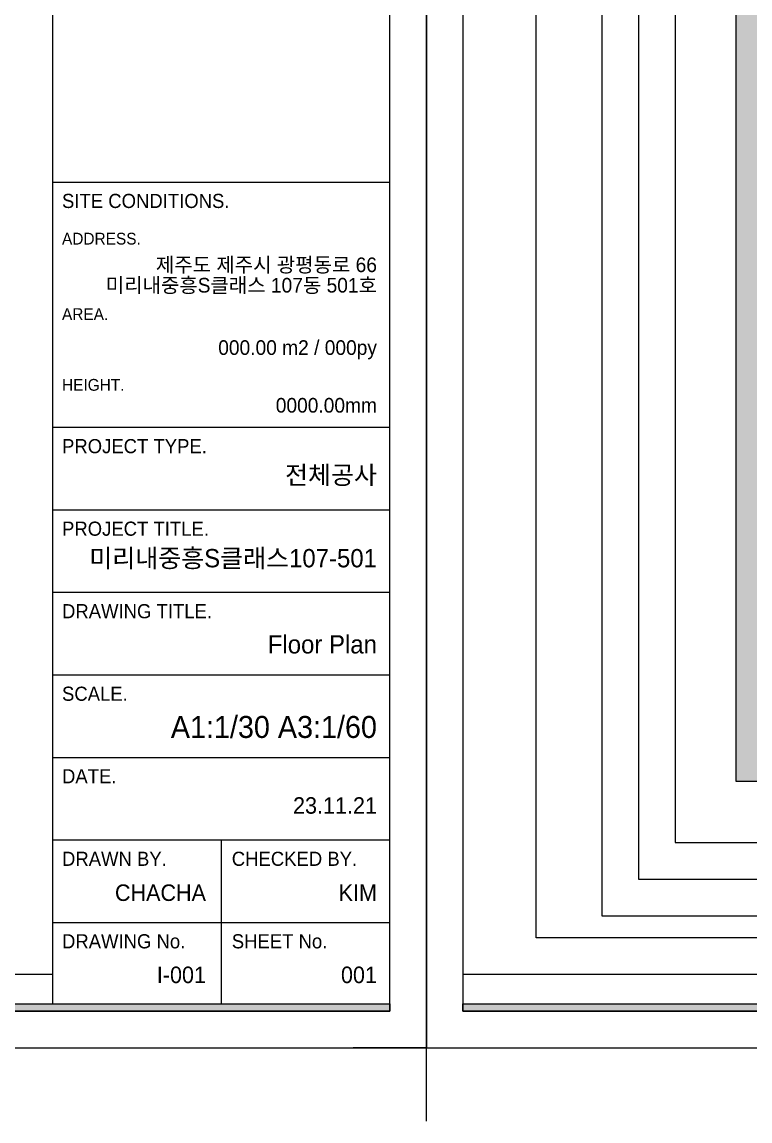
# Model space of a CAD drawing. Header units: millimetres. Extents: x -551172 to 227904, y -3435 to 261611.
# Drawn here: x 163791 to 169756, y 77080 to 86080 of the extents above; entities that cross this region are included whole.
import ezdxf
from ezdxf.enums import TextEntityAlignment as Align

# ---------------------------------------------------------------- set-up
doc = ezdxf.new("R2010")
doc.units = ezdxf.units.MM
doc.header["$LTSCALE"] = 100
doc.layers.get('DEFPOINTS').update_dxf_attribs({"color": 248})
for name, color, linetype in [('F-HAT', 251, 'Continuous'), ('F-WALL1', 2, 'Continuous'), ('FORM(YOURNAME)-1', 1, 'Continuous'), ('FORM(YOURNAME)-11', 1, 'Continuous'), ('FORM(YOURNAME)-11 @ 1', 1, 'Continuous')]:
    doc.layers.add(name, color=color, linetype=linetype)
doc.styles.add('YOURNAME', font='HYWULM.TTF')

# ---------------------------------------------------------------- blocks, each defined once
blk = doc.blocks.new('FORM-ELEVATION')
at = {"layer": 'FORM(YOURNAME)-11'}
h = blk.add_hatch(color=256, dxfattribs=at)
h.dxf.hatch_style = 1
h.paths.add_polyline_path([(-10309, 35708), (71691, 35708), (71691, 35508), (-10309, 35508)])
h.paths.add_polyline_path([(-10309, -21492), (71691, -21492), (71691, -21692), (-10309, -21692)])
at = {"layer": 'DEFPOINTS', "color": 158}
for p, q in [((62481, 35508), (62481, -21492)), ((62481, -20692), (-10309, -20692))]:
    blk.add_line(p, q, dxfattribs=at)
for points in [[(-10309, -21692), (71691, -21692), (71691, 35708), (-10309, 35708)], [(-8309, 33708), (61071, 33708), (61071, -19692), (-8309, -19692)]]:
    blk.add_lwpolyline(points, close=True, dxfattribs=at)
at = {"layer": 'DEFPOINTS', "color": 1}
for points in [[(-11309, -24692), (-11309, -22692), (-13309, -22692)], [(72691, -24692), (72691, -22692), (74691, -22692)]]:
    blk.add_lwpolyline(points, dxfattribs=at)
at = {"layer": 'FORM(YOURNAME)-11', "color": 14}
for p, q in [((62481, 937), (71691, 937)), ((62481, -5756), (71691, -5756)), ((62481, -8009), (71691, -8009)), ((62481, -10261), (71691, -10261)), ((62481, -12514), (71691, -12514)), ((62481, -14766), (71691, -14766)), ((62481, -17019), (71691, -17019)), ((67086, -17019), (67086, -21492)), ((62481, -19271), (71691, -19271))]:
    blk.add_line(p, q, dxfattribs=at)
at = {"layer": 'FORM(YOURNAME)-11', "color": 250}
blk.add_lwpolyline([(-11309, -22692), (72691, -22692), (72691, 36708), (-11309, 36708)], close=True, dxfattribs=at)
at = {"layer": 'FORM(YOURNAME)-11'}
blk.add_lwpolyline([(-10309, -21492), (71691, -21492), (71691, -21692), (-10309, -21692)], close=True, dxfattribs=at)
at = {"layer": 'FORM(YOURNAME)-11', "color": 14, "style": 'YOURNAME'}
for s, height, p in [('SITE CONDITIONS.', 386.14, (62739, 422)), ('PROJECT TYPE.', 386.14, (62739, -6271)), ('PROJECT TITLE.', 386.14, (62739, -8524)), ('DRAWING TITLE.', 386.14, (62739, -10776)), ('SCALE.', 386.1, (62739, -13029)), ('DATE.', 386.1, (62739, -15281)), ('DRAWN BY.', 386.1, (62739, -17534)), ('CHECKED BY.', 386.14, (67376, -17534)), ('DRAWING No.', 386.14, (62739, -19786)), ('SHEET No.', 386.1, (67376, -19786))]:
    blk.add_text(s, height=height, dxfattribs=at).set_placement(p, align=Align.MIDDLE_LEFT)
at = {"layer": 'FORM(YOURNAME)-11', "color": 251, "style": 'YOURNAME'}
for s, p in [('ADDRESS.', (62739, -608)), ('AREA.', (62739, -2667)), ('HEIGHT.', (62739, -4598))]:
    blk.add_text(s, height=321.8, dxfattribs=at).set_placement(p, align=Align.MIDDLE_LEFT)
at = {"layer": 'FORM(YOURNAME)-11', "color": 3, "style": 'YOURNAME'}
for tag, height, p in [('1', 450, (71041, -1219)), ('2', 450, (71041, -1863)), ('3', 450, (71041, -3150)), ('4', 450, (71041, -5081)), ('5', 515, (71041, -7398)), ('6', 515, (71041, -9650)), ('7', 515, (71041, -11903)), ('8', 515, (71041, -14155)), ('9', 515, (71041, -16408)), ('10', 515, (66791, -18596)), ('11', 515, (71041, -18660)), ('12', 515, (66791, -20848)), ('13', 515, (71041, -20848))]:
    blk.add_attdef(tag, text='', height=height, dxfattribs=at).set_placement(p, align=Align.MIDDLE_RIGHT)
blk = doc.blocks.new('*U697')
at = {"layer": 'FORM(YOURNAME)-1'}
ref = blk.add_blockref('FORM-ELEVATION', (145297, 84487.8), dxfattribs=dict(at, xscale=0.3, yscale=0.3, zscale=0.3))
ref.add_attrib('11', 'KIM', dxfattribs={"layer": 'FORM(YOURNAME)-11 @ 1', "color": 3, "height": 135, "style": 'YOURNAME'}).set_placement((166699.2, 78949.9), align=Align.MIDDLE_RIGHT)
ref.add_attrib('12', 'I-001', dxfattribs={"layer": 'FORM(YOURNAME)-11 @ 1', "color": 3, "height": 135, "style": 'YOURNAME'}).set_placement((165298.3, 78277.2), align=Align.MIDDLE_RIGHT)
ref.add_attrib('13', '001', dxfattribs={"layer": 'FORM(YOURNAME)-11 @ 1', "color": 3, "height": 135, "style": 'YOURNAME'}).set_placement((166699.2, 78277.2), align=Align.MIDDLE_RIGHT)
ref.add_attrib('10', 'CHACHA', dxfattribs={"layer": 'FORM(YOURNAME)-11 @ 1', "color": 3, "height": 135, "style": 'YOURNAME'}).set_placement((165298.3, 78949.9), align=Align.MIDDLE_RIGHT)
ref.add_attrib('9', '23.11.21', dxfattribs={"layer": 'FORM(YOURNAME)-11 @ 1', "color": 3, "height": 135, "style": 'YOURNAME'}).set_placement((166699.2, 79664.2), align=Align.MIDDLE_RIGHT)
ref.add_attrib('8', 'A1:1/30 A3:1/60', dxfattribs={"layer": 'FORM(YOURNAME)-11 @ 1', "color": 3, "height": 180, "style": 'YOURNAME'}).set_placement((166699.2, 80307.1), align=Align.MIDDLE_RIGHT)
ref.add_attrib('7', 'Floor Plan', dxfattribs={"layer": 'FORM(YOURNAME)-11 @ 1', "color": 3, "height": 150, "style": 'YOURNAME'}).set_placement((166699.2, 80983.6), align=Align.MIDDLE_RIGHT)
ref.add_attrib('6', '미리내중흥S클래스107-501', dxfattribs={"layer": 'FORM(YOURNAME)-11 @ 1', "color": 3, "height": 150, "style": 'YOURNAME'}).set_placement((166699.2, 81689.1), align=Align.MIDDLE_RIGHT)
ref.add_attrib('5', '전체공사', dxfattribs={"layer": 'FORM(YOURNAME)-11 @ 1', "color": 3, "height": 150, "style": 'YOURNAME'}).set_placement((166699.2, 82369.8), align=Align.MIDDLE_RIGHT)
ref.add_attrib('1', '제주도 제주시 광평동로 66', dxfattribs={"layer": 'FORM(YOURNAME)-11 @ 1', "color": 3, "height": 120, "style": 'YOURNAME'}).set_placement((166699.2, 84091.4), align=Align.MIDDLE_RIGHT)
ref.add_attrib('2', '미리내중흥S클래스 107동 501호', dxfattribs={"layer": 'FORM(YOURNAME)-11 @ 1', "color": 3, "height": 120, "style": 'YOURNAME'}).set_placement((166699.2, 83924.2), align=Align.MIDDLE_RIGHT)
ref.add_attrib('3', '000.00 m2 / 000py', dxfattribs={"layer": 'FORM(YOURNAME)-11 @ 1', "color": 3, "height": 120, "style": 'YOURNAME'}).set_placement((166699.2, 83413.5), align=Align.MIDDLE_RIGHT)
ref.add_attrib('4', '0000.00mm', dxfattribs={"layer": 'FORM(YOURNAME)-11 @ 1', "color": 3, "height": 120, "style": 'YOURNAME'}).set_placement((166699.2, 82941.1), align=Align.MIDDLE_RIGHT)
blk = doc.blocks.new('*U717')
at = {"layer": 'FORM(YOURNAME)-1', "xscale": 0.3, "yscale": 0.3, "zscale": 0.3}
blk.add_blockref('FORM-ELEVATION', (170497, 84487.8), dxfattribs=at)

msp = doc.modelspace()

# ---------------------------------------------------------------- hatches: boundary and pattern name
at = {"layer": 'F-HAT'}
h = msp.add_hatch(color=256, dxfattribs=at)
h.dxf.hatch_style = 1
h.paths.add_polyline_path([(171200.6, 91301.8), (171242.1, 91616.8), (169842.1, 91616.8), (169842.1, 93089.8), (170417.1, 93089.8), (170417.1, 93320.8), (169642.1, 93320.8), (169642.1, 79859.8), (170676.6, 79859.8), (170676.6, 80052.8), (169906.6, 80052.8), (169906.6, 81641.8), (170689.6, 81641.8), (170689.6, 81891.8), (169929.6, 81891.8), (169929.6, 86096.8), (171020.6, 86096.8), (171020.6, 86256.8), (169929.6, 86256.8), (169929.6, 88346.8), (171270.6, 88346.8), (171270.6, 88496.8), (169890.6, 88496.8), (169890.6, 91301.8)])
h.paths.add_polyline_path([(172733.6, 91301.8), (172733.6, 88496.8), (172058.6, 88496.8), (172058.6, 88346.8), (172733.6, 88346.8), (172733.6, 86256.8), (171870.6, 86256.8), (171870.6, 86096.8), (173420.6, 86096.8), (173420.6, 86256.8), (172905.6, 86256.8), (172905.6, 87608.8), (173605.6, 87608.8), (173605.6, 87763.8), (172895.6, 87763.8), (172895.6, 91300.8), (173685.6, 91300.8), (173685.6, 91915.8), (172900.6, 91915.8), (172900.6, 93120.8), (173660.6, 93120.8), (173660.6, 93320.8), (172034.6, 93320.8), (172034.6, 93089.8), (172744.6, 93089.8), (172744.6, 92186.8), (172002.1, 92186.8), (172002.1, 91616.8), (172043.6, 91301.8)])
h.paths.add_polyline_path([(172152.1, 91616.8), (172152.1, 92036.8), (172744.6, 92036.8), (172744.6, 91616.8)], flags=16)
h.paths.add_polyline_path([(172900.6, 91450.8), (172900.6, 91765.8), (173535.6, 91765.8), (173535.6, 91450.8)], flags=16)
h.paths.add_polyline_path([(174648.6, 86256.8), (174375.6, 86256.8), (174375.6, 86096.8), (174420.6, 86096.8), (174420.6, 81891.8), (173988.6, 81891.8), (173988.6, 81641.8), (174648.6, 81641.8), (174648.6, 81836.8)])
h.paths.add_polyline_path([(174601.6, 80059.8), (174601.6, 80694.8), (174406.6, 80694.8), (174406.6, 80402.8), (174406.6, 80059.8), (174396.6, 80059.8), (174396.6, 79859.8), (175111.6, 79859.8), (175111.6, 80059.8)])
h.paths.add_polyline_path([(180195.6, 80469.8), (180700.6, 80469.8), (180700.6, 80724.8), (180195.6, 80724.8), (180195.6, 85991.8), (182135.6, 85991.8), (182135.6, 85371.8), (182285.6, 85371.8), (182285.6, 85689.8), (182600.6, 85689.8), (182600.6, 85847.8), (182320.6, 85847.8), (182320.6, 86194.8), (180004.6, 86194.8), (180004.6, 80059.8), (179494.6, 80059.8), (179494.6, 79859.8), (180195.6, 79859.8), (180195.6, 80044.8)])
h.paths.add_polyline_path([(180195.6, 80044.8), (180195.6, 79859.8), (181840.6, 79859.8, 0.191132), (183208.8, 80469.8), (182995.6, 80469.8), (182973.9, 80469.8, -0.151278), (181840.6, 80044.8)])
h.paths.add_polyline_path([(184198.6, 80469.8), (184198.6, 80669.8), (183685.6, 80669.8), (183685.6, 85689.8), (183730.6, 85689.8), (183730.6, 85847.8), (183450.6, 85847.8), (183450.6, 85689.8), (183495.6, 85689.8), (183495.6, 80724.8), (182995.6, 80724.8), (182995.6, 80469.8)])
h.paths.add_polyline_path([(187180.6, 80469.8), (187180.6, 89425.8), (184290.6, 89425.8), (184290.6, 88310.8), (184205.6, 88310.8), (184205.6, 88150.8), (184290.6, 88150.8), (184290.6, 87350.8), (184450.6, 87350.8), (184450.6, 89200.8), (186980.6, 89200.8), (186980.6, 87505.8), (185235.6, 87505.8), (185235.6, 87350.8), (186165.6, 87350.8), (186165.6, 86142.8), (184900.6, 86142.8), (184900.6, 85847.8), (184580.6, 85847.8), (184580.6, 85689.8), (184895.6, 85689.8), (184895.6, 85364.8), (185048.6, 85364.8), (185048.6, 85984.8), (186988.6, 85984.8), (186988.6, 80669.8), (186478.6, 80669.8), (186478.6, 80469.8)])
h.paths.add_polyline_path([(186320.6, 86142.8), (186320.6, 87350.8), (186980.6, 87350.8), (186980.6, 86142.8)], flags=16)
h.paths.add_polyline_path([(180785.6, 87650.8), (180785.6, 87805.8), (178380.6, 87805.8), (178380.6, 92845.8), (178890.6, 92845.8), (178890.6, 93045.8), (178380.6, 93045.8), (178380.6, 93320.8), (177665.6, 93320.8), (177665.6, 93120.8), (178200.6, 93120.8), (178200.6, 90795.8), (177800.6, 90795.8), (177800.6, 90550.8), (178195.6, 90550.8), (178195.6, 87650.8)])
h.paths.add_polyline_path([(181875.6, 88310.8), (181875.6, 91102.8), (182645.6, 91102.8), (182645.6, 93045.8), (181405.6, 93045.8), (181405.6, 92845.8), (182437.6, 92845.8), (182437.6, 91575.8), (181685.6, 91575.8), (181685.6, 87805.8), (181635.6, 87805.8), (181635.6, 87650.8), (181870.6, 87650.8), (181870.6, 88150.8), (182290.6, 88150.8), (182290.6, 88310.8)])
h.paths.add_polyline_path([(181875.6, 91202.8), (181875.6, 91475.8), (182437.6, 91475.8), (182437.6, 91202.8)], flags=16)
h.paths.add_polyline_path([(184290.6, 90422.8), (184550.6, 90422.8), (184550.6, 91232.8), (184290.6, 91232.8)])
h.paths.add_polyline_path([(176170.6, 91300.8), (176170.6, 90550.8), (176440.6, 90550.8), (176440.6, 91640.8), (175170.6, 91640.8), (175170.6, 91300.8)])

# ---------------------------------------------------------------- linework, layer by layer
at = {"layer": 'DEFPOINTS'}
for points in [[(188280.6, 94145.8), (168542.1, 94145.8), (168542.1, 78759.8), (188280.6, 78759.8)], [(187980.6, 93845.8), (168842.1, 93845.8), (168842.1, 79059.8), (187980.6, 79059.8)], [(187680.6, 93545.8), (169142.1, 93545.8), (169142.1, 79359.8), (187680.6, 79359.8)]]:
    msp.add_lwpolyline(points, close=True, dxfattribs=at)
at = {"layer": 'F-WALL1'}
msp.add_lwpolyline([(169642.1, 79859.8), (169642.1, 93320.8), (170417.1, 93320.8), (170417.1, 93089.8), (169842.1, 93089.8), (169842.1, 91616.8), (171242.1, 91616.8), (171200.6, 91301.8), (169890.6, 91301.8), (169890.6, 88496.8), (171270.6, 88496.8), (171270.6, 88346.8), (169929.6, 88346.8), (169929.6, 86256.8), (171020.6, 86256.8), (171020.6, 86096.8), (169929.6, 86096.8), (169929.6, 81891.8), (170689.6, 81891.8), (170689.6, 81641.8), (169906.6, 81641.8), (169906.6, 80052.8), (170676.6, 80052.8), (170676.6, 79859.8)], close=True, dxfattribs=at)

# ---------------------------------------------------------------- block references
for name in ['*U697', '*U717']:
    msp.add_blockref(name, (0, 0), dxfattribs=at)

doc.saveas('drawing.dxf')
